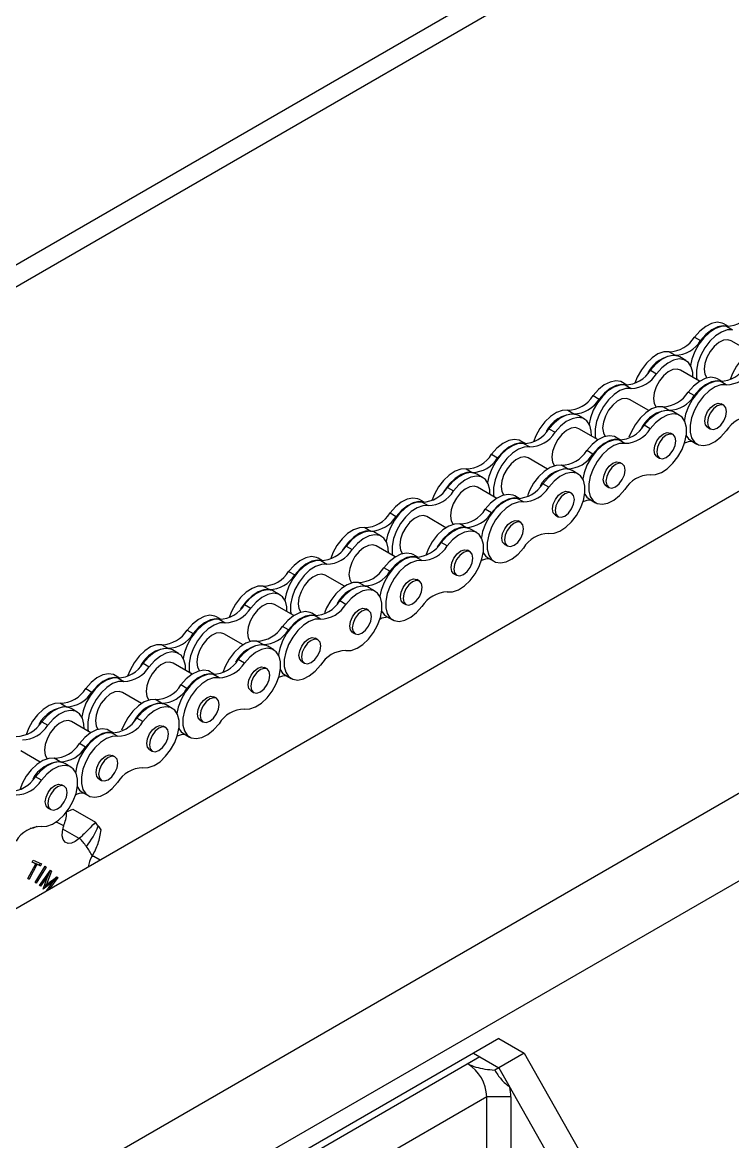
# Model space of a CAD drawing. Header units: metres. Extents: x 0 to 21025, y 0 to 14850.
# Drawn here: x 11759.5 to 11885.3, y 4658.4 to 4856.5 of the extents above; entities that cross this region are included whole.
import ezdxf

# ---------------------------------------------------------------- set-up
doc = ezdxf.new("R2010")
doc.units = ezdxf.units.M
doc.header["$LTSCALE"] = 25
doc.layers.add('SL4', color=4, linetype='Continuous')

msp = doc.modelspace()

# ---------------------------------------------------------------- linework, layer by layer
at = {"layer": 'SL4'}
for p, q in [((11576.984, 4708.867), (12128.62, 5027.32)), ((11586.938, 4710.725), (12128.62, 5023.431)), ((11672.204, 4649.923), (12227.282, 4970.363)), ((11605.363, 4557.882), (12273.58, 4943.636)), ((12280.315, 4931.97), (11613.512, 4547.032)), ((11884.52, 4802.664), (11883.721, 4803.125)), ((11878.516, 4800.782), (11879.59, 4800.161)), ((11884.188, 4802.692), (11885.263, 4802.071)), ((11888.405, 4798.158), (11884.998, 4800.125)), ((11874.026, 4798.19), (11875.1, 4797.569)), ((11876.997, 4796.638), (11875.923, 4797.258)), ((11870.718, 4794.915), (11871.793, 4794.295)), ((11879.424, 4792.974), (11876.017, 4794.94)), ((11883.404, 4792.939), (11882.605, 4793.401)), ((11884.147, 4792.347), (11883.072, 4792.967)), ((11866.56, 4792.295), (11865.76, 4792.757)), ((11866.228, 4792.323), (11867.302, 4791.703)), ((11878.475, 4790.437), (11877.4, 4791.058)), ((11860.555, 4790.414), (11861.63, 4789.793)), ((11870.444, 4787.79), (11867.037, 4789.756)), ((11883.697, 4788.704), (11883.232, 4788.973)), ((11856.065, 4787.821), (11857.14, 4787.201)), ((11873.985, 4787.845), (11872.91, 4788.466)), ((11875.882, 4786.914), (11874.807, 4787.534)), ((11859.037, 4786.27), (11857.962, 4786.89)), ((11870.677, 4784.571), (11869.602, 4785.191)), ((11852.757, 4784.547), (11853.832, 4783.926)), ((11861.464, 4782.605), (11858.057, 4784.572)), ((11865.444, 4782.571), (11864.644, 4783.032)), ((11874.717, 4783.52), (11874.251, 4783.789)), ((11880.833, 4784.818), (11881.299, 4784.55)), ((11848.599, 4781.927), (11847.8, 4782.388)), ((11848.267, 4781.955), (11849.342, 4781.334)), ((11866.187, 4781.978), (11865.112, 4782.599)), ((11877.867, 4782.464), (11878.942, 4781.844)), ((11842.595, 4780.045), (11843.669, 4779.425)), ((11852.484, 4777.421), (11849.077, 4779.388)), ((11860.514, 4780.069), (11859.439, 4780.689)), ((11871.853, 4779.634), (11872.319, 4779.365)), ((11838.105, 4777.453), (11839.179, 4776.833)), ((11856.024, 4777.477), (11854.949, 4778.097)), ((11857.921, 4776.545), (11856.846, 4777.166)), ((11865.737, 4778.336), (11865.271, 4778.604)), ((11841.076, 4775.901), (11840.002, 4776.522)), ((11834.797, 4774.178), (11835.872, 4773.558)), ((11843.503, 4772.237), (11840.096, 4774.204)), ((11852.716, 4774.202), (11851.641, 4774.823)), ((11856.757, 4773.151), (11856.291, 4773.42)), ((11862.873, 4774.45), (11863.338, 4774.181)), ((11830.639, 4771.558), (11829.839, 4772.02)), ((11830.307, 4771.586), (11831.381, 4770.966)), ((11847.483, 4772.203), (11846.684, 4772.664)), ((11848.226, 4771.61), (11847.151, 4772.231)), ((11859.907, 4772.096), (11860.982, 4771.475)), ((11824.634, 4769.677), (11825.709, 4769.056)), ((11842.554, 4769.7), (11841.479, 4770.321)), ((11853.893, 4769.266), (11854.358, 4768.997)), ((11834.523, 4767.053), (11831.116, 4769.02)), ((11838.064, 4767.108), (11836.989, 4767.729)), ((11847.776, 4767.967), (11847.311, 4768.236)), ((11820.144, 4767.085), (11821.219, 4766.464)), ((11823.116, 4765.533), (11822.041, 4766.153)), ((11839.961, 4766.177), (11838.886, 4766.797)), ((11816.836, 4763.81), (11817.911, 4763.19)), ((11825.543, 4761.869), (11822.136, 4763.835)), ((11834.756, 4763.834), (11833.681, 4764.454)), ((11844.912, 4764.082), (11845.378, 4763.813)), ((11812.678, 4761.19), (11811.879, 4761.652)), ((11812.346, 4761.218), (11813.421, 4760.598)), ((11829.523, 4761.834), (11828.723, 4762.296)), ((11830.266, 4761.242), (11829.191, 4761.862)), ((11838.796, 4762.783), (11838.33, 4763.052)), ((11841.946, 4761.728), (11843.021, 4761.107)), ((11806.674, 4759.308), (11807.748, 4758.688)), ((11824.593, 4759.332), (11823.518, 4759.953)), ((11816.563, 4756.684), (11813.156, 4758.651)), ((11820.103, 4756.74), (11819.028, 4757.36)), ((11829.816, 4757.599), (11829.35, 4757.868)), ((11835.932, 4758.897), (11836.398, 4758.629)), ((11802.184, 4756.716), (11803.258, 4756.096)), ((11805.155, 4755.164), (11804.081, 4755.785)), ((11822, 4755.809), (11820.925, 4756.429)), ((11798.876, 4753.442), (11799.951, 4752.821)), ((11807.582, 4751.5), (11804.175, 4753.467)), ((11816.795, 4753.465), (11815.72, 4754.086)), ((11826.952, 4753.713), (11827.417, 4753.444)), ((11794.718, 4750.822), (11793.918, 4751.283)), ((11811.562, 4751.466), (11810.763, 4751.927)), ((11812.305, 4750.873), (11811.23, 4751.494)), ((11820.836, 4752.415), (11820.37, 4752.683)), ((11823.986, 4751.359), (11825.061, 4750.739)), ((11794.386, 4750.85), (11795.46, 4750.229)), ((11806.633, 4748.964), (11805.558, 4749.584)), ((11788.713, 4748.94), (11789.788, 4748.32)), ((11798.602, 4746.316), (11795.195, 4748.283)), ((11811.855, 4747.23), (11811.39, 4747.499)), ((11817.972, 4748.529), (11818.437, 4748.26)), ((11784.223, 4746.348), (11785.298, 4745.728)), ((11787.195, 4744.796), (11786.12, 4745.417)), ((11802.143, 4746.372), (11801.068, 4746.992)), ((11804.04, 4745.44), (11802.965, 4746.061)), ((11798.835, 4743.097), (11797.76, 4743.718)), ((11808.991, 4743.345), (11809.457, 4743.076)), ((11780.915, 4743.073), (11781.99, 4742.453)), ((11789.622, 4741.132), (11786.215, 4743.099)), ((11793.602, 4741.097), (11792.802, 4741.559)), ((11802.875, 4742.046), (11802.409, 4742.315)), ((11776.757, 4740.453), (11775.958, 4740.915)), ((11776.425, 4740.481), (11777.5, 4739.861)), ((11794.345, 4740.505), (11793.27, 4741.125)), ((11806.025, 4740.991), (11807.1, 4740.37)), ((11770.753, 4738.572), (11771.827, 4737.951)), ((11780.642, 4735.948), (11777.235, 4737.914)), ((11788.672, 4738.595), (11787.597, 4739.216)), ((11800.011, 4738.161), (11800.477, 4737.892)), ((11766.263, 4735.98), (11767.337, 4735.359)), ((11784.182, 4736.003), (11783.107, 4736.624)), ((11786.079, 4735.072), (11785.004, 4735.692)), ((11793.895, 4736.862), (11793.429, 4737.131)), ((11769.234, 4734.428), (11768.16, 4735.048)), ((11762.955, 4732.705), (11764.03, 4732.085)), ((11771.661, 4730.763), (11768.254, 4732.73)), ((11780.874, 4732.729), (11779.799, 4733.349)), ((11784.915, 4731.678), (11784.449, 4731.947)), ((11791.031, 4732.976), (11791.496, 4732.708)), ((11775.641, 4730.729), (11774.842, 4731.191)), ((11776.384, 4730.137), (11775.309, 4730.757)), ((11788.065, 4730.622), (11789.14, 4730.002)), ((11762.681, 4725.579), (11759.274, 4727.546)), ((11770.712, 4728.227), (11769.637, 4728.847)), ((11782.051, 4727.792), (11782.516, 4727.523)), ((11766.222, 4725.635), (11765.147, 4726.255)), ((11775.934, 4726.494), (11775.469, 4726.763)), ((11768.119, 4724.703), (11767.044, 4725.324)), ((11762.914, 4722.36), (11761.839, 4722.981)), ((11766.954, 4721.31), (11766.488, 4721.578)), ((11773.07, 4722.608), (11773.536, 4722.339)), ((11770.104, 4720.254), (11771.179, 4719.634)), ((11764.09, 4717.424), (11764.556, 4717.155)), ((11767.372, 4716.797), (11768.456, 4717.253)), ((11768.456, 4717.253), (11772.476, 4714.932)), ((11769.572, 4712.025), (11766.689, 4713.689)), ((11761.276, 4707.841), (11761.468, 4708.203)), ((11761.894, 4707.565), (11761.276, 4707.841)), ((11761.658, 4707.702), (11761.289, 4707.866)), ((11761.468, 4708.203), (11762.916, 4707.557)), ((11761.658, 4707.702), (11761.894, 4707.565)), ((11771.898, 4708.912), (11772.19, 4708.937)), ((11772.19, 4708.937), (11773.31, 4708.29)), ((11760.517, 4704.977), (11761.894, 4707.565)), ((11762.107, 4707.47), (11760.729, 4704.882)), ((11761.803, 4704.283), (11763.547, 4707.135)), ((11761.87, 4707.607), (11761.859, 4707.586)), ((11762.487, 4707.331), (11761.87, 4707.607)), ((11761.87, 4707.607), (11762.107, 4707.47)), ((11763.739, 4707.004), (11761.994, 4704.152)), ((11762.724, 4707.195), (11762.107, 4707.47)), ((11762.666, 4707.668), (11762.487, 4707.331)), ((11762.487, 4707.331), (11762.724, 4707.195)), ((11762.581, 4703.763), (11764.506, 4706.462)), ((11762.916, 4707.557), (11762.724, 4707.195)), ((11763.538, 4707.12), (11763.739, 4707.004)), ((11763.547, 4707.135), (11763.739, 4707.004)), ((11764.672, 4706.289), (11763.736, 4703.81)), ((11764.385, 4706.292), (11763.988, 4705.24)), ((11764.467, 4706.408), (11764.672, 4706.289)), ((11764.506, 4706.462), (11764.672, 4706.289)), ((11760.729, 4704.882), (11760.517, 4704.977)), ((11760.528, 4704.998), (11760.729, 4704.882)), ((11761.994, 4704.152), (11761.803, 4704.283)), ((11762.746, 4703.591), (11762.581, 4703.763)), ((11764.053, 4705.422), (11762.746, 4703.591)), ((11763.215, 4703.103), (11764.053, 4705.422)), ((11765.009, 4704.428), (11763.234, 4703.084)), ((11764.773, 4704.564), (11763.356, 4703.492)), ((11763.517, 4703.936), (11763.736, 4703.81)), ((11763.736, 4703.81), (11765.628, 4705.295)), ((11763.849, 4705.54), (11764.053, 4705.422)), ((11763.883, 4702.848), (11765.009, 4704.428)), ((11765.791, 4705.125), (11764.365, 4703.127)), ((11764.773, 4704.564), (11765.009, 4704.428)), ((11765.514, 4705.205), (11764.974, 4704.448)), ((11765.573, 4705.251), (11765.791, 4705.125)), ((11765.628, 4705.295), (11765.791, 4705.125)), ((11763.234, 4703.084), (11763.215, 4703.103)), ((11843.876, 4676.651), (11839.386, 4674.059)), ((11843.876, 4676.651), (11848.366, 4674.059)), ((11839.386, 4674.059), (11634.325, 4555.679)), ((11839.386, 4674.059), (11840.512, 4673.408)), ((11839.386, 4674.059), (11843.876, 4671.466)), ((11848.366, 4674.059), (11843.876, 4671.466)), ((11848.366, 4674.059), (11870.817, 4634.56)), ((11840.512, 4673.408), (11635.451, 4555.029)), ((11840.512, 4673.408), (11838.391, 4672.184)), ((11840.512, 4673.408), (11843.876, 4671.466)), ((11843.876, 4671.466), (11843.148, 4671.046)), ((11843.876, 4671.466), (11845.823, 4668.04)), ((11843.876, 4671.466), (11866.327, 4631.968)), ((11841.755, 4666.357), (11635.451, 4547.261)), ((11845.997, 4666.357), (11841.755, 4666.357)), ((11841.755, 4648.205), (11841.755, 4666.357)), ((11845.997, 4666.357), (11845.997, 4648.205))]:
    msp.add_line(p, q, dxfattribs=at)
at = {"layer": 'SL4', "flags": 128}
for points in [[(11883.721, 4803.125), (11883.428, 4803.263), (11882.542, 4803.401), (11881.544, 4803.199), (11880.496, 4802.67), (11879.465, 4801.847), (11878.516, 4800.782)], [(11884.439, 4802.666), (11883.617, 4802.78), (11882.618, 4802.578), (11881.571, 4802.049), (11880.54, 4801.226), (11879.59, 4800.161)], [(11884.188, 4802.692), (11883.239, 4802.66), (11882.208, 4802.293), (11881.16, 4801.612), (11880.162, 4800.662), (11879.276, 4799.501), (11878.557, 4798.203), (11878.051, 4796.849), (11877.819, 4795.767)], [(11885.263, 4802.071), (11884.313, 4802.04), (11883.283, 4801.672), (11882.235, 4800.992), (11881.237, 4800.041), (11880.35, 4798.881), (11879.632, 4797.582), (11879.126, 4796.228), (11878.865, 4794.904), (11878.865, 4793.692), (11878.939, 4793.254)], [(11884.998, 4800.125), (11884.418, 4800.304), (11883.641, 4800.207), (11882.809, 4799.799), (11881.995, 4799.115), (11881.272, 4798.215), (11880.704, 4797.181), (11880.342, 4796.104), (11880.218, 4795.079)], [(11890.87, 4798.834), (11889.921, 4798.803), (11888.89, 4798.435), (11887.842, 4797.755), (11886.844, 4796.804), (11885.958, 4795.643), (11885.239, 4794.345), (11884.813, 4793.253)], [(11874.026, 4798.19), (11873.076, 4798.158), (11872.045, 4797.791), (11870.998, 4797.111), (11869.999, 4796.16), (11869.113, 4794.999), (11868.394, 4793.701), (11867.968, 4792.609)], [(11875.923, 4797.258), (11875.63, 4797.397), (11874.744, 4797.534), (11873.746, 4797.332), (11872.698, 4796.803), (11871.667, 4795.98), (11870.718, 4794.915)], [(11878.218, 4793.67), (11878.191, 4794.514), (11877.93, 4795.538), (11877.424, 4796.308), (11876.705, 4796.776), (11875.819, 4796.914), (11874.82, 4796.711), (11873.773, 4796.182), (11872.742, 4795.36), (11871.793, 4794.295)], [(11876.017, 4794.94), (11875.438, 4795.119), (11874.661, 4795.023), (11873.828, 4794.615), (11873.015, 4793.93), (11872.292, 4793.031), (11871.724, 4791.997), (11871.362, 4790.919), (11871.237, 4789.894)], [(11880.218, 4795.079), (11880.342, 4794.197), (11880.687, 4793.557)], [(11865.76, 4792.757), (11865.468, 4792.895), (11864.581, 4793.032), (11863.583, 4792.83), (11862.536, 4792.301), (11861.505, 4791.478), (11860.555, 4790.414)], [(11883.072, 4792.967), (11882.123, 4792.936), (11881.092, 4792.568), (11880.044, 4791.888), (11879.046, 4790.938), (11878.16, 4789.777), (11877.441, 4788.479), (11876.935, 4787.125), (11876.681, 4785.863)], [(11882.605, 4793.401), (11882.312, 4793.539), (11881.426, 4793.677), (11880.428, 4793.474), (11879.38, 4792.945), (11878.349, 4792.122), (11877.4, 4791.058)], [(11883.323, 4792.942), (11882.501, 4793.056), (11881.503, 4792.854), (11880.455, 4792.325), (11879.424, 4791.502), (11878.475, 4790.437)], [(11866.228, 4792.323), (11865.278, 4792.292), (11864.247, 4791.924), (11863.2, 4791.244), (11862.201, 4790.293), (11861.315, 4789.133), (11860.596, 4787.834), (11860.091, 4786.48), (11859.836, 4785.219)], [(11867.302, 4791.703), (11866.353, 4791.671), (11865.322, 4791.304), (11864.274, 4790.623), (11863.276, 4789.673), (11862.39, 4788.512), (11861.671, 4787.214), (11861.165, 4785.86), (11860.904, 4784.535), (11860.904, 4783.323), (11860.978, 4782.886)], [(11866.479, 4792.297), (11865.656, 4792.412), (11864.658, 4792.21), (11863.61, 4791.681), (11862.579, 4790.858), (11861.63, 4789.793)], [(11884.147, 4792.347), (11883.198, 4792.315), (11882.167, 4791.948), (11881.119, 4791.268), (11880.121, 4790.317), (11879.234, 4789.156), (11878.516, 4787.858), (11878.01, 4786.504), (11877.749, 4785.179), (11877.749, 4783.967), (11878.01, 4782.944), (11878.516, 4782.174), (11879.234, 4781.706), (11880.121, 4781.568), (11881.119, 4781.77), (11882.167, 4782.299), (11883.198, 4783.122), (11884.147, 4784.187)], [(11867.037, 4789.756), (11866.457, 4789.935), (11865.68, 4789.839), (11864.848, 4789.43), (11864.034, 4788.746), (11863.311, 4787.847), (11862.744, 4786.813), (11862.382, 4785.735), (11862.257, 4784.71)], [(11871.237, 4789.894), (11871.362, 4789.013), (11871.707, 4788.373)], [(11880.336, 4785.916), (11880.466, 4786.74), (11880.833, 4787.588), (11881.383, 4788.33), (11882.032, 4788.854), (11882.682, 4789.08), (11883.232, 4788.973)], [(11856.065, 4787.821), (11855.116, 4787.79), (11854.085, 4787.423), (11853.037, 4786.742), (11852.039, 4785.792), (11851.152, 4784.631), (11850.434, 4783.333), (11850.007, 4782.241)], [(11857.962, 4786.89), (11857.67, 4787.028), (11856.783, 4787.166), (11855.785, 4786.964), (11854.738, 4786.434), (11853.707, 4785.612), (11852.757, 4784.547)], [(11872.91, 4788.466), (11871.96, 4788.434), (11870.929, 4788.067), (11869.882, 4787.386), (11868.884, 4786.436), (11867.997, 4785.275), (11867.279, 4783.977), (11866.911, 4783.063)], [(11874.807, 4787.534), (11874.515, 4787.672), (11873.628, 4787.81), (11872.63, 4787.608), (11871.582, 4787.079), (11870.551, 4786.256), (11869.602, 4785.191)], [(11870.677, 4776.411), (11871.626, 4776.442), (11872.657, 4776.81), (11873.705, 4777.49), (11874.703, 4778.44), (11875.589, 4779.601), (11876.308, 4780.9), (11876.814, 4782.254), (11877.075, 4783.578), (11877.075, 4784.79), (11876.814, 4785.813), (11876.308, 4786.583), (11875.589, 4787.052), (11874.703, 4787.189), (11873.705, 4786.987), (11872.657, 4786.458), (11871.626, 4785.635), (11870.677, 4784.571)], [(11880.802, 4785.648), (11880.931, 4784.973), (11881.299, 4784.55), (11881.849, 4784.443), (11882.498, 4784.668), (11883.147, 4785.192), (11883.697, 4785.934), (11884.065, 4786.782), (11884.194, 4787.606), (11884.065, 4788.281), (11883.697, 4788.704), (11883.147, 4788.811), (11882.498, 4788.585), (11881.849, 4788.061), (11881.299, 4787.319), (11880.931, 4786.472), (11880.802, 4785.648)], [(11860.257, 4783.302), (11860.23, 4784.146), (11859.969, 4785.169), (11859.463, 4785.939), (11858.745, 4786.408), (11857.858, 4786.545), (11856.86, 4786.343), (11855.812, 4785.814), (11854.781, 4784.991), (11853.832, 4783.926)], [(11880.833, 4784.818), (11880.833, 4784.818), (11880.466, 4785.242), (11880.336, 4785.916)], [(11858.057, 4784.572), (11857.477, 4784.751), (11856.7, 4784.655), (11855.868, 4784.246), (11855.054, 4783.562), (11854.331, 4782.663), (11853.764, 4781.628), (11853.401, 4780.551), (11853.277, 4779.526)], [(11864.644, 4783.032), (11864.352, 4783.171), (11863.466, 4783.308), (11862.467, 4783.106), (11861.42, 4782.577), (11860.389, 4781.754), (11859.439, 4780.689)], [(11862.257, 4784.71), (11862.382, 4783.829), (11862.727, 4783.189)], [(11871.356, 4780.732), (11871.485, 4781.556), (11871.853, 4782.404), (11872.403, 4783.146), (11873.052, 4783.67), (11873.701, 4783.895), (11874.251, 4783.789)], [(11871.822, 4780.463), (11871.951, 4779.789), (11872.319, 4779.365), (11872.869, 4779.258), (11873.518, 4779.484), (11874.167, 4780.008), (11874.717, 4780.75), (11875.085, 4781.598), (11875.214, 4782.422), (11875.085, 4783.097), (11874.717, 4783.52), (11874.167, 4783.627), (11873.518, 4783.401), (11872.869, 4782.877), (11872.319, 4782.135), (11871.951, 4781.287), (11871.822, 4780.463)], [(11876.995, 4783.435), (11877.441, 4782.795), (11877.867, 4782.464)], [(11848.267, 4781.955), (11847.318, 4781.923), (11846.287, 4781.556), (11845.239, 4780.876), (11844.241, 4779.925), (11843.355, 4778.764), (11842.636, 4777.466), (11842.13, 4776.112), (11841.898, 4775.03)], [(11847.8, 4782.388), (11847.507, 4782.527), (11846.621, 4782.664), (11845.623, 4782.462), (11844.575, 4781.933), (11843.544, 4781.11), (11842.595, 4780.045)], [(11849.342, 4781.334), (11848.392, 4781.303), (11847.362, 4780.935), (11846.314, 4780.255), (11845.316, 4779.305), (11844.429, 4778.144), (11843.711, 4776.846), (11843.205, 4775.492), (11842.944, 4774.167), (11842.944, 4772.955), (11843.018, 4772.517)], [(11848.518, 4781.929), (11847.696, 4782.044), (11846.697, 4781.841), (11845.65, 4781.312), (11844.619, 4780.489), (11843.669, 4779.425)], [(11865.112, 4782.599), (11864.162, 4782.567), (11863.131, 4782.2), (11862.084, 4781.52), (11861.086, 4780.569), (11860.199, 4779.408), (11859.481, 4778.11), (11858.975, 4776.756), (11858.743, 4775.674)], [(11866.187, 4781.978), (11865.237, 4781.947), (11864.206, 4781.58), (11863.159, 4780.899), (11862.16, 4779.949), (11861.274, 4778.788), (11860.555, 4777.49), (11860.05, 4776.136), (11859.788, 4774.811), (11859.788, 4773.599), (11860.05, 4772.576), (11860.555, 4771.806), (11861.274, 4771.337), (11862.16, 4771.2), (11863.159, 4771.402), (11864.206, 4771.931), (11865.237, 4772.754), (11866.187, 4773.819)], [(11865.361, 4782.574), (11864.54, 4782.688), (11863.542, 4782.486), (11862.495, 4781.956), (11861.464, 4781.134), (11860.514, 4780.069)], [(11849.077, 4779.388), (11848.497, 4779.567), (11847.72, 4779.47), (11846.888, 4779.062), (11846.074, 4778.378), (11845.351, 4777.479), (11844.783, 4776.444), (11844.421, 4775.367), (11844.297, 4774.342)], [(11853.277, 4779.526), (11853.401, 4778.645), (11853.746, 4778.005)], [(11871.853, 4779.634), (11871.853, 4779.634), (11871.485, 4780.057), (11871.356, 4780.732)], [(11838.105, 4777.453), (11837.155, 4777.422), (11836.124, 4777.054), (11835.077, 4776.374), (11834.078, 4775.423), (11833.192, 4774.263), (11832.473, 4772.964), (11832.047, 4771.872)], [(11854.949, 4778.097), (11854, 4778.066), (11852.969, 4777.698), (11851.921, 4777.018), (11850.923, 4776.068), (11850.037, 4774.907), (11849.318, 4773.608), (11848.951, 4772.695)], [(11856.846, 4777.166), (11856.554, 4777.304), (11855.668, 4777.442), (11854.669, 4777.239), (11853.622, 4776.71), (11852.591, 4775.887), (11851.641, 4774.823)], [(11862.376, 4775.548), (11862.505, 4776.372), (11862.873, 4777.22), (11863.423, 4777.962), (11864.072, 4778.486), (11864.721, 4778.711), (11865.271, 4778.604)], [(11862.842, 4775.279), (11862.971, 4774.604), (11863.338, 4774.181), (11863.889, 4774.074), (11864.538, 4774.3), (11865.187, 4774.824), (11865.737, 4775.566), (11866.105, 4776.413), (11866.234, 4777.237), (11866.105, 4777.912), (11865.737, 4778.336), (11865.187, 4778.442), (11864.538, 4778.217), (11863.889, 4777.693), (11863.338, 4776.951), (11862.971, 4776.103), (11862.842, 4775.279)], [(11839.179, 4776.833), (11838.23, 4776.801), (11837.199, 4776.434), (11836.151, 4775.753), (11835.153, 4774.803), (11834.267, 4773.642), (11834.079, 4773.344)], [(11840.002, 4776.522), (11839.709, 4776.66), (11838.823, 4776.797), (11837.825, 4776.595), (11836.777, 4776.066), (11835.746, 4775.243), (11834.797, 4774.178)], [(11842.297, 4772.933), (11842.27, 4773.778), (11842.009, 4774.801), (11841.503, 4775.571), (11840.784, 4776.039), (11839.898, 4776.177), (11838.899, 4775.975), (11837.852, 4775.446), (11836.821, 4774.623), (11835.872, 4773.558)], [(11852.716, 4766.042), (11853.666, 4766.074), (11854.697, 4766.441), (11855.744, 4767.122), (11856.742, 4768.072), (11857.629, 4769.233), (11858.347, 4770.531), (11858.853, 4771.885), (11859.114, 4773.21), (11859.114, 4774.422), (11858.853, 4775.445), (11858.347, 4776.215), (11857.629, 4776.684), (11856.742, 4776.821), (11855.744, 4776.619), (11854.697, 4776.09), (11853.666, 4775.267), (11852.716, 4774.202)], [(11862.873, 4774.45), (11862.873, 4774.45), (11862.505, 4774.873), (11862.376, 4775.548)], [(11840.096, 4774.204), (11839.517, 4774.383), (11838.74, 4774.286), (11837.907, 4773.878), (11837.094, 4773.194), (11836.371, 4772.294), (11835.803, 4771.26), (11835.441, 4770.183), (11835.316, 4769.158)], [(11844.297, 4774.342), (11844.421, 4773.461), (11844.766, 4772.82)], [(11853.396, 4770.364), (11853.525, 4771.188), (11853.892, 4772.036), (11854.443, 4772.778), (11855.092, 4773.301), (11855.741, 4773.527), (11856.291, 4773.42)], [(11853.861, 4770.095), (11853.99, 4769.42), (11854.358, 4768.997), (11854.908, 4768.89), (11855.557, 4769.116), (11856.206, 4769.639), (11856.757, 4770.382), (11857.124, 4771.229), (11857.253, 4772.053), (11857.124, 4772.728), (11856.757, 4773.151), (11856.206, 4773.258), (11855.557, 4773.033), (11854.908, 4772.509), (11854.358, 4771.767), (11853.99, 4770.919), (11853.861, 4770.095)], [(11830.307, 4771.586), (11829.357, 4771.555), (11828.326, 4771.188), (11827.279, 4770.507), (11826.28, 4769.557), (11825.394, 4768.396), (11824.675, 4767.098), (11824.17, 4765.744), (11823.938, 4764.661)], [(11829.839, 4772.02), (11829.547, 4772.158), (11828.66, 4772.296), (11827.662, 4772.094), (11826.615, 4771.564), (11825.584, 4770.742), (11824.634, 4769.677)], [(11830.556, 4771.561), (11829.735, 4771.675), (11828.737, 4771.473), (11827.689, 4770.944), (11826.658, 4770.121), (11825.709, 4769.056)], [(11847.151, 4772.231), (11846.202, 4772.199), (11845.171, 4771.832), (11844.123, 4771.151), (11843.125, 4770.201), (11842.239, 4769.04), (11841.52, 4767.742), (11841.014, 4766.388), (11840.783, 4765.306)], [(11846.684, 4772.664), (11846.391, 4772.802), (11845.505, 4772.94), (11844.507, 4772.738), (11843.459, 4772.209), (11842.428, 4771.386), (11841.479, 4770.321)], [(11848.226, 4771.61), (11847.277, 4771.579), (11846.246, 4771.211), (11845.198, 4770.531), (11844.2, 4769.58), (11843.313, 4768.42), (11842.595, 4767.121), (11842.089, 4765.767), (11841.828, 4764.443), (11841.828, 4763.231), (11842.089, 4762.207), (11842.595, 4761.437), (11843.313, 4760.969), (11844.2, 4760.831), (11845.198, 4761.034), (11846.246, 4761.563), (11847.277, 4762.385), (11848.226, 4763.45)], [(11847.402, 4772.205), (11846.58, 4772.319), (11845.582, 4772.117), (11844.534, 4771.588), (11843.503, 4770.765), (11842.554, 4769.7)], [(11859.085, 4772.967), (11859.481, 4772.426), (11859.907, 4772.096)], [(11831.381, 4770.966), (11830.432, 4770.934), (11829.401, 4770.567), (11828.353, 4769.887), (11827.355, 4768.936), (11826.469, 4767.775), (11825.75, 4766.477), (11825.244, 4765.123), (11824.983, 4763.798), (11824.983, 4762.586), (11825.057, 4762.149)], [(11831.116, 4769.02), (11830.536, 4769.199), (11829.759, 4769.102), (11828.927, 4768.694), (11828.113, 4768.009), (11827.39, 4767.11), (11826.823, 4766.076), (11826.461, 4764.998), (11826.336, 4763.973)], [(11835.316, 4769.158), (11835.441, 4768.276), (11835.786, 4767.637)], [(11853.893, 4769.266), (11853.892, 4769.266), (11853.525, 4769.689), (11853.396, 4770.364)], [(11836.989, 4767.729), (11836.039, 4767.697), (11835.008, 4767.33), (11833.961, 4766.65), (11832.963, 4765.699), (11832.076, 4764.538), (11831.358, 4763.24), (11830.931, 4762.148)], [(11838.064, 4767.108), (11837.114, 4767.077), (11836.083, 4766.71), (11835.036, 4766.029), (11834.037, 4765.079), (11833.151, 4763.918), (11832.963, 4763.619)], [(11844.415, 4765.18), (11844.545, 4766.004), (11844.912, 4766.851), (11845.462, 4767.594), (11846.111, 4768.117), (11846.761, 4768.343), (11847.311, 4768.236)], [(11844.881, 4764.911), (11845.01, 4764.236), (11845.378, 4763.813), (11845.928, 4763.706), (11846.577, 4763.932), (11847.226, 4764.455), (11847.776, 4765.197), (11848.144, 4766.045), (11848.273, 4766.869), (11848.144, 4767.544), (11847.776, 4767.967), (11847.226, 4768.074), (11846.577, 4767.848), (11845.928, 4767.325), (11845.378, 4766.583), (11845.01, 4765.735), (11844.881, 4764.911)], [(11820.144, 4767.085), (11819.195, 4767.053), (11818.164, 4766.686), (11817.116, 4766.005), (11816.118, 4765.055), (11815.231, 4763.894), (11814.513, 4762.596), (11814.126, 4761.626)], [(11821.219, 4766.464), (11820.269, 4766.433), (11819.239, 4766.065), (11818.191, 4765.385), (11817.193, 4764.435), (11816.306, 4763.274), (11816.119, 4762.975)], [(11822.041, 4766.153), (11821.749, 4766.292), (11820.862, 4766.429), (11819.864, 4766.227), (11818.817, 4765.698), (11817.786, 4764.875), (11816.836, 4763.81)], [(11824.336, 4762.565), (11824.309, 4763.409), (11824.048, 4764.433), (11823.542, 4765.203), (11822.824, 4765.671), (11821.937, 4765.809), (11820.939, 4765.606), (11819.891, 4765.077), (11818.86, 4764.254), (11817.911, 4763.19)], [(11838.886, 4766.797), (11838.594, 4766.936), (11837.707, 4767.073), (11836.709, 4766.871), (11835.661, 4766.342), (11834.63, 4765.519), (11833.681, 4764.454)], [(11834.756, 4755.674), (11835.705, 4755.705), (11836.736, 4756.073), (11837.784, 4756.753), (11838.782, 4757.704), (11839.668, 4758.865), (11840.387, 4760.163), (11840.893, 4761.517), (11841.154, 4762.841), (11841.154, 4764.053), (11840.893, 4765.077), (11840.387, 4765.847), (11839.668, 4766.315), (11838.782, 4766.453), (11837.784, 4766.25), (11836.736, 4765.721), (11835.705, 4764.899), (11834.756, 4763.834)], [(11844.912, 4764.082), (11844.912, 4764.082), (11844.545, 4764.505), (11844.415, 4765.18)], [(11822.136, 4763.835), (11821.556, 4764.014), (11820.779, 4763.918), (11819.947, 4763.509), (11819.133, 4762.825), (11818.41, 4761.926), (11817.843, 4760.892), (11817.48, 4759.814), (11817.356, 4758.789)], [(11826.336, 4763.973), (11826.461, 4763.092), (11826.806, 4762.452)], [(11835.435, 4759.996), (11835.564, 4760.82), (11835.932, 4761.667), (11836.482, 4762.409), (11837.131, 4762.933), (11837.78, 4763.159), (11838.33, 4763.052)], [(11812.346, 4761.218), (11811.397, 4761.187), (11810.366, 4760.819), (11809.318, 4760.139), (11808.32, 4759.188), (11807.434, 4758.027), (11806.715, 4756.729), (11806.209, 4755.375), (11805.977, 4754.293)], [(11811.879, 4761.652), (11811.586, 4761.79), (11810.7, 4761.927), (11809.702, 4761.725), (11808.654, 4761.196), (11807.623, 4760.373), (11806.674, 4759.308)], [(11812.597, 4761.192), (11811.775, 4761.307), (11810.776, 4761.105), (11809.729, 4760.576), (11808.698, 4759.753), (11807.748, 4758.688)], [(11829.191, 4761.862), (11828.241, 4761.831), (11827.21, 4761.463), (11826.163, 4760.783), (11825.165, 4759.832), (11824.278, 4758.672), (11823.56, 4757.373), (11823.054, 4756.019), (11822.822, 4754.937)], [(11828.723, 4762.296), (11828.431, 4762.434), (11827.545, 4762.571), (11826.546, 4762.369), (11825.499, 4761.84), (11824.468, 4761.017), (11823.518, 4759.953)], [(11830.266, 4761.242), (11829.316, 4761.21), (11828.285, 4760.843), (11827.238, 4760.162), (11826.239, 4759.212), (11825.353, 4758.051), (11824.634, 4756.753), (11824.129, 4755.399), (11823.867, 4754.074), (11823.867, 4752.862), (11824.129, 4751.839), (11824.634, 4751.069), (11825.353, 4750.6), (11826.239, 4750.463), (11827.238, 4750.665), (11828.285, 4751.194), (11829.316, 4752.017), (11830.266, 4753.082)], [(11829.44, 4761.837), (11828.619, 4761.951), (11827.621, 4761.749), (11826.574, 4761.22), (11825.543, 4760.397), (11824.593, 4759.332)], [(11835.901, 4759.727), (11836.03, 4759.052), (11836.398, 4758.629), (11836.948, 4758.522), (11837.597, 4758.747), (11838.246, 4759.271), (11838.796, 4760.013), (11839.164, 4760.861), (11839.293, 4761.685), (11839.164, 4762.36), (11838.796, 4762.783), (11838.246, 4762.89), (11837.597, 4762.664), (11836.948, 4762.141), (11836.398, 4761.398), (11836.03, 4760.551), (11835.901, 4759.727)], [(11841.124, 4762.599), (11841.52, 4762.058), (11841.946, 4761.728)], [(11813.421, 4760.598), (11812.471, 4760.566), (11811.441, 4760.199), (11810.393, 4759.518), (11809.395, 4758.568), (11808.508, 4757.407), (11807.79, 4756.109), (11807.284, 4754.755), (11807.023, 4753.43), (11807.023, 4752.218), (11807.097, 4751.78)], [(11835.932, 4758.897), (11835.932, 4758.897), (11835.564, 4759.321), (11835.435, 4759.996)], [(11813.156, 4758.651), (11812.576, 4758.83), (11811.799, 4758.734), (11810.967, 4758.325), (11810.153, 4757.641), (11809.43, 4756.742), (11808.862, 4755.707), (11808.5, 4754.63), (11808.376, 4753.605)], [(11819.028, 4757.36), (11818.079, 4757.329), (11817.048, 4756.962), (11816, 4756.281), (11815.002, 4755.331), (11814.116, 4754.17), (11813.397, 4752.872), (11813.03, 4751.958)], [(11817.356, 4758.789), (11817.48, 4757.908), (11817.825, 4757.268)], [(11826.455, 4754.811), (11826.584, 4755.635), (11826.952, 4756.483), (11827.502, 4757.225), (11828.151, 4757.749), (11828.8, 4757.974), (11829.35, 4757.868)], [(11826.921, 4754.543), (11827.05, 4753.868), (11827.417, 4753.444), (11827.968, 4753.338), (11828.617, 4753.563), (11829.266, 4754.087), (11829.816, 4754.829), (11830.184, 4755.677), (11830.313, 4756.501), (11830.184, 4757.176), (11829.816, 4757.599), (11829.266, 4757.706), (11828.617, 4757.48), (11827.968, 4756.956), (11827.417, 4756.214), (11827.05, 4755.367), (11826.921, 4754.543)], [(11802.184, 4756.716), (11801.234, 4756.685), (11800.203, 4756.317), (11799.156, 4755.637), (11798.157, 4754.687), (11797.271, 4753.526), (11796.552, 4752.228), (11796.126, 4751.136)], [(11803.258, 4756.096), (11802.309, 4756.064), (11801.278, 4755.697), (11800.23, 4755.017), (11799.232, 4754.066), (11798.346, 4752.905), (11798.158, 4752.607)], [(11804.081, 4755.785), (11803.788, 4755.923), (11802.902, 4756.061), (11801.904, 4755.858), (11800.856, 4755.329), (11799.825, 4754.507), (11798.876, 4753.442)], [(11806.376, 4752.197), (11806.349, 4753.041), (11806.088, 4754.064), (11805.582, 4754.834), (11804.863, 4755.303), (11803.977, 4755.44), (11802.978, 4755.238), (11801.931, 4754.709), (11800.9, 4753.886), (11799.951, 4752.821)], [(11820.925, 4756.429), (11820.633, 4756.567), (11819.747, 4756.705), (11818.748, 4756.503), (11817.701, 4755.973), (11816.67, 4755.151), (11815.72, 4754.086)], [(11816.795, 4745.306), (11817.745, 4745.337), (11818.776, 4745.704), (11819.823, 4746.385), (11820.821, 4747.335), (11821.708, 4748.496), (11822.426, 4749.794), (11822.932, 4751.148), (11823.193, 4752.473), (11823.193, 4753.685), (11822.932, 4754.708), (11822.426, 4755.478), (11821.708, 4755.947), (11820.821, 4756.084), (11819.823, 4755.882), (11818.776, 4755.353), (11817.745, 4754.53), (11816.795, 4753.465)], [(11804.175, 4753.467), (11803.596, 4753.646), (11802.819, 4753.55), (11801.986, 4753.141), (11801.173, 4752.457), (11800.45, 4751.558), (11799.882, 4750.523), (11799.52, 4749.446), (11799.395, 4748.421)], [(11808.376, 4753.605), (11808.5, 4752.724), (11808.846, 4752.083)], [(11826.952, 4753.713), (11826.952, 4753.713), (11826.584, 4754.136), (11826.455, 4754.811)], [(11793.918, 4751.283), (11793.626, 4751.421), (11792.739, 4751.559), (11791.741, 4751.357), (11790.694, 4750.828), (11789.663, 4750.005), (11788.713, 4748.94)], [(11811.23, 4751.494), (11810.281, 4751.462), (11809.25, 4751.095), (11808.202, 4750.415), (11807.204, 4749.464), (11806.318, 4748.303), (11805.599, 4747.005), (11805.093, 4745.651), (11804.839, 4744.389)], [(11810.763, 4751.927), (11810.47, 4752.066), (11809.584, 4752.203), (11808.586, 4752.001), (11807.538, 4751.472), (11806.507, 4750.649), (11805.558, 4749.584)], [(11811.48, 4751.469), (11810.659, 4751.583), (11809.661, 4751.38), (11808.613, 4750.851), (11807.582, 4750.029), (11806.633, 4748.964)], [(11817.475, 4749.627), (11817.604, 4750.451), (11817.971, 4751.299), (11818.522, 4752.041), (11819.171, 4752.565), (11819.82, 4752.79), (11820.37, 4752.683)], [(11817.94, 4749.358), (11818.069, 4748.683), (11818.437, 4748.26), (11818.987, 4748.153), (11819.636, 4748.379), (11820.285, 4748.903), (11820.836, 4749.645), (11821.203, 4750.493), (11821.332, 4751.317), (11821.203, 4751.991), (11820.836, 4752.415), (11820.285, 4752.522), (11819.636, 4752.296), (11818.987, 4751.772), (11818.437, 4751.03), (11818.069, 4750.182), (11817.94, 4749.358)], [(11823.164, 4752.23), (11823.56, 4751.689), (11823.986, 4751.359)], [(11794.386, 4750.85), (11793.436, 4750.818), (11792.405, 4750.451), (11791.358, 4749.77), (11790.359, 4748.82), (11789.473, 4747.659), (11788.754, 4746.361), (11788.249, 4745.007), (11788.017, 4743.925)], [(11795.46, 4750.229), (11794.511, 4750.198), (11793.48, 4749.83), (11792.432, 4749.15), (11791.434, 4748.199), (11790.548, 4747.039), (11789.829, 4745.74), (11789.323, 4744.386), (11789.062, 4743.062), (11789.062, 4741.85), (11789.136, 4741.412)], [(11794.636, 4750.824), (11793.814, 4750.938), (11792.816, 4750.736), (11791.768, 4750.207), (11790.737, 4749.384), (11789.788, 4748.32)], [(11812.305, 4750.873), (11811.356, 4750.842), (11810.325, 4750.474), (11809.277, 4749.794), (11808.279, 4748.844), (11807.392, 4747.683), (11806.674, 4746.385), (11806.168, 4745.031), (11805.907, 4743.706), (11805.907, 4742.494), (11806.168, 4741.471), (11806.674, 4740.701), (11807.392, 4740.232), (11808.279, 4740.095), (11809.277, 4740.297), (11810.325, 4740.826), (11811.356, 4741.649), (11812.305, 4742.714)], [(11817.972, 4748.529), (11817.971, 4748.529), (11817.604, 4748.952), (11817.475, 4749.627)], [(11795.195, 4748.283), (11794.615, 4748.462), (11793.838, 4748.365), (11793.006, 4747.957), (11792.192, 4747.273), (11791.469, 4746.373), (11790.902, 4745.339), (11790.54, 4744.262), (11790.415, 4743.237)], [(11799.395, 4748.421), (11799.52, 4747.54), (11799.865, 4746.9)], [(11808.494, 4744.443), (11808.624, 4745.267), (11808.991, 4746.115), (11809.541, 4746.857), (11810.19, 4747.381), (11810.84, 4747.606), (11811.39, 4747.499)], [(11808.96, 4744.174), (11809.089, 4743.499), (11809.457, 4743.076), (11810.007, 4742.969), (11810.656, 4743.195), (11811.305, 4743.719), (11811.855, 4744.461), (11812.223, 4745.308), (11812.352, 4746.132), (11812.223, 4746.807), (11811.855, 4747.23), (11811.305, 4747.337), (11810.656, 4747.112), (11810.007, 4746.588), (11809.457, 4745.846), (11809.089, 4744.998), (11808.96, 4744.174)], [(11784.223, 4746.348), (11783.274, 4746.317), (11782.243, 4745.949), (11781.195, 4745.269), (11780.197, 4744.318), (11779.31, 4743.157), (11778.592, 4741.859), (11778.165, 4740.767)], [(11786.12, 4745.417), (11785.828, 4745.555), (11784.941, 4745.692), (11783.943, 4745.49), (11782.896, 4744.961), (11781.865, 4744.138), (11780.915, 4743.073)], [(11801.068, 4746.992), (11800.118, 4746.961), (11799.087, 4746.593), (11798.04, 4745.913), (11797.042, 4744.962), (11796.155, 4743.802), (11795.437, 4742.503), (11795.01, 4741.411)], [(11802.965, 4746.061), (11802.673, 4746.199), (11801.786, 4746.336), (11800.788, 4746.134), (11799.74, 4745.605), (11798.709, 4744.782), (11797.76, 4743.718)], [(11798.835, 4734.937), (11799.784, 4734.969), (11800.815, 4735.336), (11801.863, 4736.016), (11802.861, 4736.967), (11803.747, 4738.128), (11804.466, 4739.426), (11804.972, 4740.78), (11805.233, 4742.105), (11805.233, 4743.317), (11804.972, 4744.34), (11804.466, 4745.11), (11803.747, 4745.578), (11802.861, 4745.716), (11801.863, 4745.514), (11800.815, 4744.985), (11799.784, 4744.162), (11798.835, 4743.097)], [(11788.415, 4741.828), (11788.388, 4742.673), (11788.127, 4743.696), (11787.621, 4744.466), (11786.903, 4744.934), (11786.016, 4745.072), (11785.018, 4744.87), (11783.97, 4744.34), (11782.939, 4743.518), (11781.99, 4742.453)], [(11808.991, 4743.345), (11808.991, 4743.345), (11808.624, 4743.768), (11808.494, 4744.443)], [(11786.215, 4743.099), (11785.635, 4743.278), (11784.858, 4743.181), (11784.026, 4742.773), (11783.212, 4742.088), (11782.489, 4741.189), (11781.922, 4740.155), (11781.559, 4739.077), (11781.435, 4738.053)], [(11792.802, 4741.559), (11792.51, 4741.697), (11791.624, 4741.835), (11790.625, 4741.633), (11789.578, 4741.103), (11788.547, 4740.281), (11787.597, 4739.216)], [(11790.415, 4743.237), (11790.54, 4742.355), (11790.885, 4741.716)], [(11799.514, 4739.259), (11799.643, 4740.083), (11800.011, 4740.93), (11800.561, 4741.673), (11801.21, 4742.196), (11801.859, 4742.422), (11802.409, 4742.315)], [(11799.98, 4738.99), (11800.109, 4738.315), (11800.477, 4737.892), (11801.027, 4737.785), (11801.676, 4738.011), (11802.325, 4738.534), (11802.875, 4739.277), (11803.243, 4740.124), (11803.372, 4740.948), (11803.243, 4741.623), (11802.875, 4742.046), (11802.325, 4742.153), (11801.676, 4741.928), (11801.027, 4741.404), (11800.477, 4740.662), (11800.109, 4739.814), (11799.98, 4738.99)], [(11805.152, 4741.961), (11805.599, 4741.321), (11806.025, 4740.991)], [(11776.425, 4740.481), (11775.476, 4740.45), (11774.445, 4740.082), (11773.397, 4739.402), (11772.399, 4738.452), (11771.513, 4737.291), (11770.794, 4735.992), (11770.288, 4734.638), (11770.056, 4733.556)], [(11775.958, 4740.915), (11775.665, 4741.053), (11774.779, 4741.191), (11773.781, 4740.988), (11772.733, 4740.459), (11771.702, 4739.636), (11770.753, 4738.572)], [(11777.5, 4739.861), (11776.55, 4739.829), (11775.52, 4739.462), (11774.472, 4738.782), (11773.474, 4737.831), (11772.587, 4736.67), (11771.869, 4735.372), (11771.363, 4734.018), (11771.102, 4732.693), (11771.102, 4731.481), (11771.176, 4731.044)], [(11776.675, 4740.456), (11775.854, 4740.57), (11774.855, 4740.368), (11773.808, 4739.839), (11772.777, 4739.016), (11771.827, 4737.951)], [(11793.27, 4741.125), (11792.32, 4741.094), (11791.289, 4740.727), (11790.242, 4740.046), (11789.244, 4739.096), (11788.357, 4737.935), (11787.639, 4736.637), (11787.133, 4735.283), (11786.901, 4734.201)], [(11794.345, 4740.505), (11793.395, 4740.473), (11792.364, 4740.106), (11791.317, 4739.426), (11790.318, 4738.475), (11789.432, 4737.314), (11788.713, 4736.016), (11788.208, 4734.662), (11787.946, 4733.338), (11787.946, 4732.125), (11788.208, 4731.102), (11788.713, 4730.332), (11789.432, 4729.864), (11790.318, 4729.726), (11791.317, 4729.928), (11792.364, 4730.458), (11793.395, 4731.28), (11794.345, 4732.345)], [(11793.52, 4741.1), (11792.698, 4741.214), (11791.7, 4741.012), (11790.653, 4740.483), (11789.622, 4739.66), (11788.672, 4738.595)], [(11777.235, 4737.914), (11776.655, 4738.093), (11775.878, 4737.997), (11775.046, 4737.589), (11774.232, 4736.904), (11773.509, 4736.005), (11772.941, 4734.971), (11772.579, 4733.893), (11772.455, 4732.868)], [(11781.435, 4738.053), (11781.559, 4737.171), (11781.904, 4736.531)], [(11800.011, 4738.161), (11800.011, 4738.161), (11799.643, 4738.584), (11799.514, 4739.259)], [(11766.263, 4735.98), (11765.313, 4735.948), (11764.282, 4735.581), (11763.235, 4734.9), (11762.236, 4733.95), (11761.35, 4732.789), (11760.631, 4731.491), (11760.205, 4730.399)], [(11783.107, 4736.624), (11782.158, 4736.592), (11781.127, 4736.225), (11780.079, 4735.545), (11779.081, 4734.594), (11778.195, 4733.433), (11777.476, 4732.135), (11777.109, 4731.221)], [(11785.004, 4735.692), (11784.712, 4735.831), (11783.826, 4735.968), (11782.827, 4735.766), (11781.78, 4735.237), (11780.749, 4734.414), (11779.799, 4733.349)], [(11790.534, 4734.075), (11790.663, 4734.899), (11791.031, 4735.746), (11791.581, 4736.488), (11792.23, 4737.012), (11792.879, 4737.238), (11793.429, 4737.131)], [(11791, 4733.806), (11791.129, 4733.131), (11791.496, 4732.708), (11792.047, 4732.601), (11792.696, 4732.826), (11793.345, 4733.35), (11793.895, 4734.092), (11794.263, 4734.94), (11794.392, 4735.764), (11794.263, 4736.439), (11793.895, 4736.862), (11793.345, 4736.969), (11792.696, 4736.743), (11792.047, 4736.22), (11791.496, 4735.477), (11791.129, 4734.63), (11791, 4733.806)], [(11768.16, 4735.048), (11767.867, 4735.186), (11766.981, 4735.324), (11765.983, 4735.122), (11764.935, 4734.593), (11763.904, 4733.77), (11762.955, 4732.705)], [(11770.455, 4731.46), (11770.428, 4732.304), (11770.167, 4733.327), (11769.661, 4734.097), (11768.942, 4734.566), (11768.056, 4734.703), (11767.057, 4734.501), (11766.01, 4733.972), (11764.979, 4733.149), (11764.03, 4732.085)], [(11780.874, 4724.569), (11781.824, 4724.6), (11782.855, 4724.968), (11783.902, 4725.648), (11784.9, 4726.599), (11785.787, 4727.759), (11786.505, 4729.058), (11787.011, 4730.412), (11787.272, 4731.736), (11787.272, 4732.948), (11787.011, 4733.972), (11786.505, 4734.742), (11785.787, 4735.21), (11784.9, 4735.348), (11783.902, 4735.145), (11782.855, 4734.616), (11781.824, 4733.793), (11780.874, 4732.729)], [(11791.031, 4732.976), (11791.031, 4732.977), (11790.663, 4733.4), (11790.534, 4734.075)], [(11768.254, 4732.73), (11767.675, 4732.909), (11766.898, 4732.813), (11766.065, 4732.404), (11765.252, 4731.72), (11764.529, 4730.821), (11763.961, 4729.787), (11763.599, 4728.709), (11763.474, 4727.684)], [(11774.842, 4731.191), (11774.549, 4731.329), (11773.663, 4731.466), (11772.665, 4731.264), (11771.617, 4730.735), (11770.586, 4729.912), (11769.637, 4728.847)], [(11772.455, 4732.868), (11772.579, 4731.987), (11772.924, 4731.347)], [(11781.554, 4728.89), (11781.683, 4729.714), (11782.05, 4730.562), (11782.601, 4731.304), (11783.25, 4731.828), (11783.899, 4732.054), (11784.449, 4731.947)], [(11782.019, 4728.622), (11782.148, 4727.947), (11782.516, 4727.524), (11783.066, 4727.417), (11783.715, 4727.642), (11784.364, 4728.166), (11784.915, 4728.908), (11785.282, 4729.756), (11785.411, 4730.58), (11785.282, 4731.255), (11784.915, 4731.678), (11784.364, 4731.785), (11783.715, 4731.559), (11783.066, 4731.035), (11782.516, 4730.293), (11782.148, 4729.446), (11782.019, 4728.622)], [(11787.243, 4731.494), (11787.639, 4730.953), (11788.065, 4730.622)], [(11775.309, 4730.757), (11774.36, 4730.726), (11773.329, 4730.358), (11772.281, 4729.678), (11771.283, 4728.727), (11770.397, 4727.566), (11769.678, 4726.268), (11769.172, 4724.914), (11768.918, 4723.652)], [(11776.384, 4730.137), (11775.435, 4730.105), (11774.404, 4729.738), (11773.356, 4729.057), (11772.358, 4728.107), (11771.471, 4726.946), (11770.753, 4725.648), (11770.247, 4724.294), (11769.986, 4722.969), (11769.986, 4721.757), (11770.247, 4720.734), (11770.753, 4719.964), (11771.471, 4719.495), (11772.358, 4719.358), (11773.356, 4719.56), (11774.404, 4720.089), (11775.435, 4720.912), (11776.384, 4721.977)], [(11775.559, 4730.732), (11774.738, 4730.846), (11773.74, 4730.644), (11772.692, 4730.115), (11771.661, 4729.292), (11770.712, 4728.227)], [(11763.474, 4727.684), (11763.599, 4726.803), (11763.944, 4726.163)], [(11782.051, 4727.792), (11782.05, 4727.792), (11781.683, 4728.215), (11781.554, 4728.89)], [(11765.147, 4726.255), (11764.197, 4726.224), (11763.166, 4725.856), (11762.119, 4725.176), (11761.121, 4724.226), (11760.234, 4723.065), (11759.516, 4721.767), (11759.129, 4720.797)], [(11767.044, 4725.324), (11766.752, 4725.462), (11765.865, 4725.6), (11764.867, 4725.397), (11763.819, 4724.868), (11762.788, 4724.046), (11761.839, 4722.981)], [(11772.573, 4723.706), (11772.703, 4724.53), (11773.07, 4725.378), (11773.62, 4726.12), (11774.269, 4726.644), (11774.919, 4726.869), (11775.469, 4726.763)], [(11773.039, 4723.437), (11773.168, 4722.762), (11773.536, 4722.339), (11774.086, 4722.232), (11774.735, 4722.458), (11775.384, 4722.982), (11775.934, 4723.724), (11776.302, 4724.572), (11776.431, 4725.396), (11776.302, 4726.071), (11775.934, 4726.494), (11775.384, 4726.601), (11774.735, 4726.375), (11774.086, 4725.851), (11773.536, 4725.109), (11773.168, 4724.261), (11773.039, 4723.437)], [(11762.914, 4714.2), (11763.863, 4714.232), (11764.894, 4714.599), (11765.942, 4715.28), (11766.94, 4716.23), (11767.826, 4717.391), (11768.545, 4718.689), (11769.051, 4720.043), (11769.312, 4721.368), (11769.312, 4722.58), (11769.051, 4723.603), (11768.545, 4724.373), (11767.826, 4724.842), (11766.94, 4724.979), (11765.942, 4724.777), (11764.894, 4724.248), (11763.863, 4723.425), (11762.914, 4722.36)], [(11773.07, 4722.608), (11773.07, 4722.608), (11772.703, 4723.031), (11772.573, 4723.706)], [(11763.593, 4718.522), (11763.722, 4719.346), (11764.09, 4720.194), (11764.64, 4720.936), (11765.289, 4721.46), (11765.938, 4721.685), (11766.488, 4721.578)], [(11764.059, 4718.253), (11764.188, 4717.578), (11764.556, 4717.155), (11765.106, 4717.048), (11765.755, 4717.274), (11766.404, 4717.798), (11766.954, 4718.54), (11767.322, 4719.387), (11767.451, 4720.211), (11767.322, 4720.886), (11766.954, 4721.309), (11766.404, 4721.416), (11765.755, 4721.191), (11765.106, 4720.667), (11764.556, 4719.925), (11764.188, 4719.077), (11764.059, 4718.253)], [(11769.231, 4721.225), (11769.678, 4720.584), (11770.104, 4720.254)], [(11764.09, 4717.424), (11764.09, 4717.424), (11763.722, 4717.847), (11763.593, 4718.522)], [(11762.081, 4714.19), (11761.438, 4713.879), (11760.916, 4713.793)], [(11769.572, 4712.025), (11768.909, 4711.515), (11768.243, 4711.23), (11767.63, 4711.195), (11767.124, 4711.414), (11766.769, 4711.866), (11766.593, 4712.514), (11766.614, 4713.302), (11766.829, 4714.161)]]:
    msp.add_lwpolyline(points, dxfattribs=at)
at = {"layer": 'SL4'}
for centre, radius, start, end in [((11884.078, 4808.067), 5.376, 271.17027, 328.82435), ((11873.916, 4803.565), 5.376, 271.17027, 328.82435), ((11874.991, 4802.945), 5.376, 271.17027, 328.82435), ((11875.418, 4791.723), 5.855, 93.11014, 152.07323), ((11866.118, 4797.698), 5.376, 271.17027, 328.82435), ((11882.962, 4798.343), 5.376, 271.17027, 328.82435), ((11884.037, 4797.722), 5.376, 271.17027, 328.82435), ((11867.193, 4797.078), 5.376, 271.17027, 328.82435), ((11872.8, 4793.841), 5.376, 271.17027, 328.82435), ((11855.955, 4793.197), 5.376, 271.17027, 328.82435), ((11857.03, 4792.576), 5.376, 271.17027, 328.82435), ((11873.875, 4793.22), 5.376, 271.17027, 328.82435), ((11857.458, 4781.354), 5.855, 93.11014, 152.07323), ((11874.302, 4781.999), 5.855, 93.11014, 152.07323), ((11865.002, 4787.974), 5.376, 271.17027, 328.82435), ((11888.747, 4781.404), 5.376, 91.17027, 148.82435), ((11848.157, 4787.33), 5.376, 271.17027, 328.82435), ((11849.232, 4786.71), 5.376, 271.17027, 328.82435), ((11866.077, 4787.354), 5.376, 271.17027, 328.82435), ((11878.172, 4778.859), 3.446, 90.48439, 114.65211), ((11837.995, 4782.828), 5.376, 271.17027, 328.82435), ((11839.07, 4782.208), 5.376, 271.17027, 328.82435), ((11854.839, 4783.472), 5.376, 271.17027, 328.82435), ((11855.914, 4782.852), 5.376, 271.17027, 328.82435), ((11856.342, 4771.63), 5.855, 93.11014, 152.07323), ((11870.787, 4771.035), 5.376, 91.17027, 148.82435), ((11830.197, 4776.962), 5.376, 271.17027, 328.82435), ((11831.272, 4776.341), 5.376, 271.17027, 328.82435), ((11847.041, 4777.606), 5.376, 271.17027, 328.82435), ((11848.116, 4776.985), 5.376, 271.17027, 328.82435), ((11860.211, 4768.491), 3.446, 90.48439, 114.6521), ((11820.034, 4772.46), 5.376, 271.17027, 328.82435), ((11836.879, 4773.104), 5.376, 271.17027, 328.82435), ((11837.954, 4772.484), 5.376, 271.17027, 328.82435), ((11821.109, 4771.84), 5.376, 271.17027, 328.82435), ((11852.826, 4760.667), 5.376, 91.17027, 148.82435), ((11812.236, 4766.593), 5.376, 271.17027, 328.82435), ((11813.311, 4765.973), 5.376, 271.17027, 328.82435), ((11829.081, 4767.237), 5.376, 271.17027, 328.82435), ((11830.156, 4766.617), 5.376, 271.17027, 328.82435), ((11842.251, 4758.122), 3.446, 90.48433, 114.65111), ((11802.074, 4762.092), 5.376, 271.17027, 328.82435), ((11818.918, 4762.736), 5.376, 271.17027, 328.82435), ((11819.993, 4762.115), 5.376, 271.17027, 328.82435), ((11803.149, 4761.471), 5.376, 271.17027, 328.82435), ((11820.421, 4750.893), 5.855, 93.11014, 152.07323), ((11834.866, 4750.299), 5.376, 91.17027, 148.82435), ((11794.276, 4756.225), 5.376, 271.17027, 328.82435), ((11811.12, 4756.869), 5.376, 271.17027, 328.82435), ((11812.195, 4756.249), 5.376, 271.17027, 328.82435), ((11795.351, 4755.604), 5.376, 271.17027, 328.82435), ((11800.958, 4752.367), 5.376, 271.17027, 328.82435), ((11824.29, 4747.754), 3.446, 90.48433, 114.65111), ((11784.113, 4751.723), 5.376, 271.17027, 328.82435), ((11785.188, 4751.103), 5.376, 271.17027, 328.82435), ((11802.033, 4751.747), 5.376, 271.17027, 328.82435), ((11785.616, 4739.881), 5.855, 93.11014, 152.07323), ((11802.46, 4740.525), 5.855, 93.11014, 152.07323), ((11793.16, 4746.501), 5.376, 271.17027, 328.82435), ((11816.905, 4739.93), 5.376, 91.17027, 148.82435), ((11776.315, 4745.857), 5.376, 271.17027, 328.82435), ((11777.39, 4745.236), 5.376, 271.17027, 328.82435), ((11794.235, 4745.88), 5.376, 271.17027, 328.82435), ((11806.33, 4737.386), 3.446, 90.48436, 114.6516), ((11766.153, 4741.355), 5.376, 271.17027, 328.82435), ((11767.228, 4740.734), 5.376, 271.17027, 328.82435), ((11782.997, 4741.999), 5.376, 271.17027, 328.82435), ((11784.072, 4741.379), 5.376, 271.17027, 328.82435), ((11784.5, 4730.157), 5.855, 93.11014, 152.07323), ((11767.655, 4729.512), 5.855, 93.11014, 152.07323), ((11798.945, 4729.562), 5.376, 91.17027, 148.82435), ((11758.355, 4735.488), 5.376, 271.17027, 328.82435), ((11759.43, 4734.868), 5.376, 271.17027, 328.82435), ((11775.199, 4736.132), 5.376, 271.17027, 328.82435), ((11776.274, 4735.512), 5.376, 271.17027, 328.82435), ((11788.369, 4727.017), 3.446, 90.48436, 114.6516), ((11765.037, 4731.631), 5.376, 271.17027, 328.82435), ((11766.112, 4731.01), 5.376, 271.17027, 328.82435), ((11766.539, 4719.788), 5.855, 93.11014, 152.07323), ((11780.984, 4719.194), 5.376, 91.17027, 148.82435), ((11757.239, 4725.764), 5.376, 271.17027, 328.82435), ((11758.314, 4725.143), 5.376, 271.17027, 328.82435), ((11770.414, 4716.607), 3.488, 90.56121, 116.02926), ((11763.024, 4708.825), 5.376, 91.17027, 148.82435), ((11760.994, 4703.871), 11.953, 60.55312, 67.91928), ((11744.092, 4722.181), 24.11, 340.57251, 340.87025), ((11760.057, 4719.339), 13.883, 321.20797, 338.57796), ((11760.328, 4705.167), 15.587, 35.7253, 38.794), ((11759.752, 4704.753), 16.297, 32.74579, 35.72471), ((11784.205, 4696.632), 21.238, 133.22535, 133.54936), ((11759.94, 4702.79), 13.464, 35.66692, 43.78918), ((11758.607, 4701.837), 15.102, 28.13305, 35.65657), ((11776.081, 4706.213), 4.977, 148.03752, 170.21701), ((11749.084, 4722.643), 26.627, 328.79571, 329.07438), ((11834.451, 4666.025), 7.311, 2.60548, 57.39452), ((11837.292, 4666.308), 8.705, 0.32445, 11.48014)]:
    msp.add_arc(centre, radius, start, end, dxfattribs=at)
for points, knots in [([(11766.87, 4714.28), (11767.117, 4715.039), (11767.387, 4715.869), (11767.374, 4716.723), (11767.372, 4716.797)], [0, 0, 0, 0, 0.9133809, 1, 1, 1, 1]), ([(11772.476, 4714.932), (11772.07, 4714.503), (11771.257, 4713.644), (11770.192, 4712.619), (11769.659, 4712.107)], [0, 0, 0, 0, 0.50013323, 1, 1, 1, 1]), ([(11771.925, 4708.958), (11772.302, 4709.685), (11773.057, 4711.141), (11773.324, 4712.758), (11773.458, 4713.568)], [0, 0, 0, 0, 0.4990977, 1, 1, 1, 1]), ([(11838.391, 4672.184), (11838.845, 4671.975), (11839.753, 4671.558), (11841.431, 4671.241), (11842.571, 4671.112), (11843.148, 4671.046)], [0, 0, 0, 0, 0.33138361, 0.66153191, 1, 1, 1, 1]), ([(11843.148, 4671.046), (11843.513, 4670.486), (11844.265, 4669.332), (11845.294, 4668.479), (11845.823, 4668.04)], [0, 0, 0, 0, 0.4852905, 1, 1, 1, 1])]:
    msp.add_open_spline(points, degree=3, knots=knots, dxfattribs=at)

doc.saveas('drawing.dxf')
